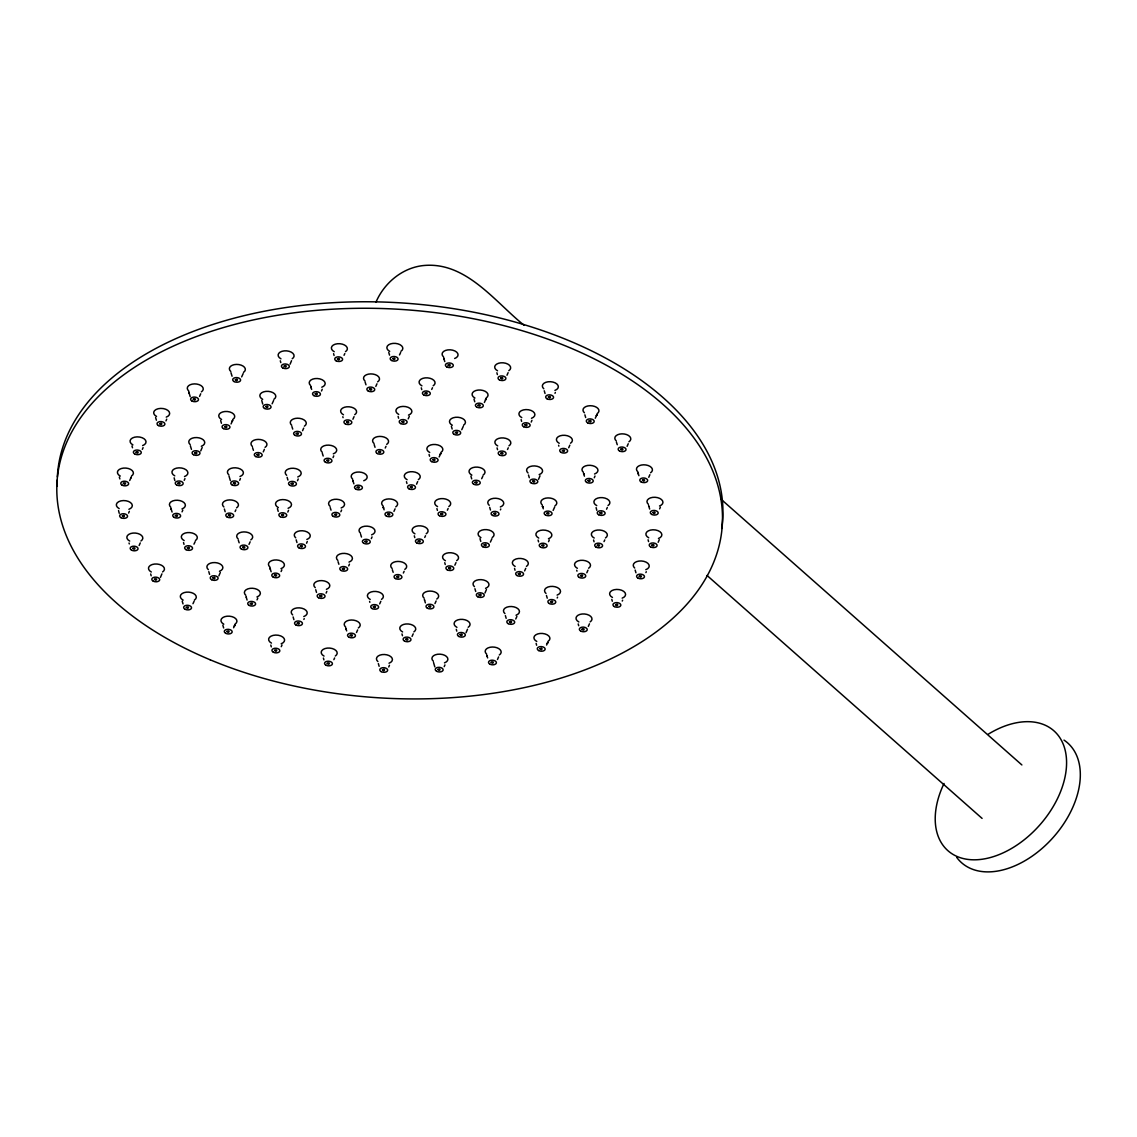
<?xml version="1.0" encoding="UTF-8"?>
<svg xmlns="http://www.w3.org/2000/svg" width="1137" height="1137" viewBox="0 0 1137 1137"><rect width="100%" height="100%" fill="white"/><g stroke="black" fill="none" stroke-linecap="round" stroke-linejoin="round"><path stroke-width="1.5" d="M200.737 450.92L202.201 447.466M160.459 577.354L161.909 573.887M290.091 364.181L291.541 360.713M218.858 575.933L220.322 572.48M466.056 632.698L467.52 629.23M484.987 592.988L486.437 589.52M538.554 479.288L540.018 475.82M129.703 480.525L130.84 477.952M142.352 449.357L143.077 447.623M128.623 513.057L129.348 511.323M165.974 420.889L166.713 419.155M139.126 545.504L140.263 542.932M199.572 396.387L200.709 393.8M184.222 480.326L184.961 478.592M241.669 376.901L243.162 373.59M231.038 423.945L232.545 420.633M239.708 480.269L240.433 478.535M272.113 403.806L273.619 400.494M263.258 451.901L264.395 449.314M249.003 544.396L250.14 541.823M302.57 430.696L303.707 428.123M321.501 390.986L322.226 389.266M297.496 480.724L298.235 478.99M287.817 512.062L288.542 510.328M333.027 457.6L333.752 455.866M352.911 419.24L354.048 416.654M306.564 543.23L307.288 541.496M375.821 386.395L376.958 383.809M340.873 511.735L341.612 510.001M326.12 593.102L326.845 591.368M348.732 565.871L349.457 564.137M408.197 418.899L409.334 416.313M371.33 538.625L372.055 536.906M393.942 511.394L395.079 508.822M356.506 632.499L357.643 629.912M416.554 484.163L417.677 481.591M379.687 603.903L380.824 601.331M439.152 456.932L440.659 453.635M461.764 429.701L463.271 426.403M484.376 402.47L485.883 399.172M388.74 666.978L389.465 665.259M506.988 375.238L508.111 372.666M412.063 636.407L413.2 633.835M434.974 603.562L436.111 600.99M454.857 565.203L455.98 562.616M531.206 422.069L531.945 420.335M490.388 542.079L491.88 538.782M444.212 666.637L444.937 664.903M568.699 447.751L569.836 445.164M524.626 570.902L525.763 568.329M553.136 510.414L554.643 507.102M497.48 659.503L498.603 656.93M595.276 418.217L596.783 414.906M515.757 618.997L516.894 616.425M594.267 477.767L595.006 476.033M627.112 446.329L628.235 443.757M586.82 572.764L587.957 570.177M588.312 626.416L589.449 623.843M648.758 477.298L649.881 474.712M658.167 542.278L659.304 539.691M182.034 511.849L182.815 510.143M193.958 544.168L195.109 541.724M192.963 603.719L194.114 601.288M235.103 511.522L235.885 509.817M344.028 355.298L344.809 353.579M233.597 627.766L234.748 625.336M257.019 599.867L257.801 598.147M281.081 571.556L281.862 569.85M399.499 354.943L400.65 352.513M281.251 646.683L282.033 644.977M303.863 619.452L304.233 618.599M385.23 448.021L386.012 446.315M431.719 389.437L432.501 387.731M333.852 659.659L334.633 657.953M403.351 573.034L404.132 571.328M424.741 537.431L425.536 535.726M447.353 510.2L448.134 508.495M481.676 478.705L482.827 476.275M507.5 449.499L508.282 447.793M500.422 509.873L500.792 509.006M554.984 393.303L555.368 392.436M548.531 541.667L549.313 539.961M557.187 597.991L557.571 597.138M546.57 645.034L547.721 642.604M606.547 509.205L607.329 507.5M604.003 541.61L604.785 539.904M659.616 508.879L660.398 507.173M622.252 601.047L622.635 600.18M645.887 572.579L646.271 571.712M375.921 302.257C384.022 283.298 401.745 268.19 422.538 265.646C465.63 260.7 494.723 301.802 524.185 325.338M721.128 499.299L1021.879 764.945M707.043 575.478L982.084 818.398M638.07 473.134L638.923 475.707M648.573 505.581L648.9 506.406M616.425 442.165L617.277 444.738M583.594 473.603L584.432 476.176M542.448 506.249L543.301 508.822M443.7 358.112L444.78 361.594M486.792 655.338L487.645 657.925M365.119 382.103L365.986 384.803M374.172 444.61L375.039 447.31M424.286 599.398L424.613 600.222M383.254 507.244L384.107 509.817M433.524 662.473L434.803 666.879M392.322 569.751L393.175 572.323M352.797 480.34L353.877 483.822M310.813 386.822L311.666 389.408M360.628 534.347L361.495 537.048M322.325 453.322L323.192 456.008M330.199 507.571L331.038 510.143M291.896 426.531L292.735 429.104M338.044 561.706L338.897 564.279M345.833 628.335L346.671 630.907M230.982 372.737L232.062 376.219M252.57 447.736L253.423 450.309M270.052 568.258L271.132 571.755M229.02 476.105L230.299 480.51M188.884 392.222L190.177 396.614M238.315 540.231L239.168 542.818M190.376 445.875L191.457 449.371M245.99 596.57L246.317 597.394M171.005 508.566L172.085 512.048M648.872 506.349L649.653 509.063M635.157 570.063L635.938 572.778M584.887 414.82L585.669 417.535M544.253 390.773L545.035 393.487M528.492 475.01L529.288 477.725M546.456 595.475L547.238 598.19M473.987 399.087L474.769 401.802M489.677 507.344L490.473 510.058M470.931 476.19L471.713 478.904M451.375 426.318L452.156 429.033M505.382 615.614L506.164 618.329M479.999 538.682L480.78 541.411M474.925 588.71L475.707 591.425M388.755 352.427L389.536 355.142M424.584 600.165L425.366 602.88M378.351 663.596L379.133 666.31M287.121 477.327L287.903 480.041M261.737 400.409L262.718 404.033M315.731 589.705L316.512 592.42M296.174 539.833L296.956 542.548M277.428 508.665L278.21 511.38M293.119 616.936L293.9 619.651M220.649 420.548L221.431 423.262M224.359 509.006L225.154 511.721M246.288 597.337L247.07 600.052M208.796 571.655L209.578 574.37M222.852 625.236L223.648 627.965M155.598 417.492L156.38 420.207M182.218 601.203L183.014 603.918M131.963 445.96L132.517 447.765M119.328 477.142L119.882 478.947M648.076 539.777L648.573 541.596M596.101 507.585L596.797 510.314M611.805 599.412L612.303 601.231M593.557 539.99L594.054 541.795M558.608 445.249L558.864 446.159M576.729 570.262L576.985 571.172M521.116 419.581L521.613 421.386M578.207 623.929L578.705 625.748M496.883 372.751L497.381 374.57M538.085 540.047L538.583 541.866M497.054 447.879L497.551 449.698M514.535 568.415L515.018 570.234M536.124 643.414L536.621 645.233M421.273 387.816L421.77 389.636M429.061 454.445L429.559 456.264M436.906 508.58L437.404 510.399M444.752 562.701L445.249 564.52M398.106 416.398L398.59 418.217M456.292 629.315L456.776 631.134M406.449 481.676L406.947 483.495M414.294 535.811L414.792 537.63M333.582 353.664L334.079 355.483M342.82 416.739L343.076 417.649M401.972 633.92L402.47 635.739M369.582 601.416L369.852 602.326M280.313 360.799L280.811 362.618M323.405 658.039L323.903 659.858M270.805 645.063L271.302 646.882M174.132 477.824L174.828 480.567M183.512 542.534L184.009 544.353M150.681 573.972L151.178 575.791M129.035 543.017L129.291 543.912M118.532 510.556L119.229 513.299M129.689 541.056A8.002 4.662 3.8 0 1 128.723 534.418A8.002 4.662 3.8 0 1 139.979 534.347A8.002 4.662 3.8 0 1 140.945 540.985M183.156 600.137A8.002 4.662 3.8 0 1 182.204 593.5A8.002 4.662 3.8 0 1 193.461 593.429A8.002 4.662 3.8 0 1 194.413 600.066M392.151 568.486A8.002 4.662 3.8 0 1 393.587 562.289A8.002 4.662 3.8 0 1 404.36 563.057A8.002 4.662 3.8 0 1 404.815 569.381M286.652 475.309A8.002 4.662 3.8 0 1 288.627 468.885A8.002 4.662 3.8 0 1 299.756 470.533A8.002 4.662 3.8 0 1 297.766 476.957M271.459 643.101A8.002 4.662 3.8 0 1 270.961 636.194A8.002 4.662 3.8 0 1 282.729 637.018A8.002 4.662 3.8 0 1 281.166 643.784M278.366 507.614A8.002 4.662 3.8 0 1 277.883 500.692A8.002 4.662 3.8 0 1 289.637 501.531A8.002 4.662 3.8 0 1 288.087 508.296M343.459 414.778A8.002 4.662 3.8 0 1 342.507 408.155A8.002 4.662 3.8 0 1 353.763 408.084A8.002 4.662 3.8 0 1 354.716 414.707M223.79 624.185A8.002 4.662 3.8 0 1 222.838 617.547A8.002 4.662 3.8 0 1 234.094 617.476A8.002 4.662 3.8 0 1 235.046 624.114M119.172 508.594A8.002 4.662 3.8 0 1 118.689 501.687A8.002 4.662 3.8 0 1 130.457 502.526A8.002 4.662 3.8 0 1 128.893 509.291M151.32 572.01A8.002 4.662 3.8 0 1 150.368 565.387A8.002 4.662 3.8 0 1 161.625 565.316A8.002 4.662 3.8 0 1 162.577 571.939M398.746 414.437A8.002 4.662 3.8 0 1 398.263 407.529A8.002 4.662 3.8 0 1 410.031 408.354A8.002 4.662 3.8 0 1 408.467 415.119M452.313 425.252A8.002 4.662 3.8 0 1 451.361 418.629A8.002 4.662 3.8 0 1 462.617 418.558A8.002 4.662 3.8 0 1 463.569 425.181M324.045 656.077A8.002 4.662 3.8 0 1 323.093 649.44A8.002 4.662 3.8 0 1 334.349 649.369A8.002 4.662 3.8 0 1 335.301 656.006M634.688 568.031A8.002 4.662 3.8 0 1 636.663 561.607A8.002 4.662 3.8 0 1 647.792 563.256A8.002 4.662 3.8 0 1 645.802 569.68M637.9 471.869A8.002 4.662 3.8 0 1 639.335 465.673A8.002 4.662 3.8 0 1 650.108 466.44A8.002 4.662 3.8 0 1 650.563 472.765M377.882 661.563A8.002 4.662 3.8 0 1 379.872 655.139A8.002 4.662 3.8 0 1 390.986 656.788A8.002 4.662 3.8 0 1 389.01 663.212M578.861 621.967A8.002 4.662 3.8 0 1 577.894 615.33A8.002 4.662 3.8 0 1 589.151 615.273A8.002 4.662 3.8 0 1 590.117 621.896M648.73 537.815A8.002 4.662 3.8 0 1 648.232 530.908A8.002 4.662 3.8 0 1 660 531.732A8.002 4.662 3.8 0 1 658.437 538.497M648.403 504.331A8.002 4.662 3.8 0 1 650.392 497.907A8.002 4.662 3.8 0 1 661.507 499.555A8.002 4.662 3.8 0 1 659.531 505.979M433.353 661.222A8.002 4.662 3.8 0 1 435.343 654.798A8.002 4.662 3.8 0 1 446.457 656.447A8.002 4.662 3.8 0 1 444.468 662.871M486.622 654.088A8.002 4.662 3.8 0 1 488.057 647.891A8.002 4.662 3.8 0 1 498.83 648.644A8.002 4.662 3.8 0 1 499.285 654.983M612.459 597.465A8.002 4.662 3.8 0 1 611.962 590.544A8.002 4.662 3.8 0 1 623.73 591.382A8.002 4.662 3.8 0 1 622.166 598.147M374.03 443.473A8.002 4.662 3.8 0 1 375.452 437.276A8.002 4.662 3.8 0 1 386.239 438.043A8.002 4.662 3.8 0 1 386.694 444.368M280.953 358.837A8.002 4.662 3.8 0 1 280 352.214A8.002 4.662 3.8 0 1 291.257 352.143A8.002 4.662 3.8 0 1 292.209 358.766M471.869 475.124A8.002 4.662 3.8 0 1 470.917 468.487A8.002 4.662 3.8 0 1 482.173 468.416A8.002 4.662 3.8 0 1 483.126 475.053M334.235 351.717A8.002 4.662 3.8 0 1 333.269 345.079A8.002 4.662 3.8 0 1 344.525 345.008A8.002 4.662 3.8 0 1 345.492 351.646M536.778 641.453A8.002 4.662 3.8 0 1 535.811 634.816A8.002 4.662 3.8 0 1 547.068 634.744A8.002 4.662 3.8 0 1 548.034 641.382M429.715 452.483A8.002 4.662 3.8 0 1 428.748 445.86A8.002 4.662 3.8 0 1 440.005 445.789A8.002 4.662 3.8 0 1 440.971 452.412M337.874 560.442A8.002 4.662 3.8 0 1 339.849 554.017A8.002 4.662 3.8 0 1 350.978 555.666A8.002 4.662 3.8 0 1 348.988 562.09M489.208 505.325A8.002 4.662 3.8 0 1 491.198 498.901A8.002 4.662 3.8 0 1 502.327 500.55A8.002 4.662 3.8 0 1 500.337 506.974M504.913 613.582A8.002 4.662 3.8 0 1 506.889 607.158A8.002 4.662 3.8 0 1 518.017 608.807A8.002 4.662 3.8 0 1 516.027 615.231M295.705 537.815A8.002 4.662 3.8 0 1 297.695 531.391A8.002 4.662 3.8 0 1 308.809 533.04A8.002 4.662 3.8 0 1 306.834 539.464M474.456 586.678A8.002 4.662 3.8 0 1 476.446 580.268A8.002 4.662 3.8 0 1 487.56 581.917A8.002 4.662 3.8 0 1 485.57 588.326M480.937 537.63A8.002 4.662 3.8 0 1 479.97 530.993A8.002 4.662 3.8 0 1 491.227 530.922A8.002 4.662 3.8 0 1 492.193 537.559M521.769 417.62A8.002 4.662 3.8 0 1 521.272 410.699A8.002 4.662 3.8 0 1 533.04 411.537A8.002 4.662 3.8 0 1 531.476 418.302M559.248 443.288A8.002 4.662 3.8 0 1 558.295 436.665A8.002 4.662 3.8 0 1 569.552 436.594A8.002 4.662 3.8 0 1 570.504 443.231M208.327 569.637A8.002 4.662 3.8 0 1 210.317 563.213A8.002 4.662 3.8 0 1 221.431 564.862A8.002 4.662 3.8 0 1 219.455 571.286M402.612 631.959A8.002 4.662 3.8 0 1 401.659 625.322A8.002 4.662 3.8 0 1 412.916 625.265A8.002 4.662 3.8 0 1 413.868 631.888M345.662 627.084A8.002 4.662 3.8 0 1 347.083 620.873A8.002 4.662 3.8 0 1 357.871 621.641A8.002 4.662 3.8 0 1 358.326 627.965M292.65 614.904A8.002 4.662 3.8 0 1 294.639 608.48A8.002 4.662 3.8 0 1 305.768 610.128A8.002 4.662 3.8 0 1 303.778 616.552M364.963 380.966A8.002 4.662 3.8 0 1 366.398 374.769A8.002 4.662 3.8 0 1 377.171 375.537A8.002 4.662 3.8 0 1 377.626 381.861M245.819 595.319A8.002 4.662 3.8 0 1 247.795 588.895A8.002 4.662 3.8 0 1 258.923 590.544A8.002 4.662 3.8 0 1 256.934 596.968M421.926 385.855A8.002 4.662 3.8 0 1 420.96 379.218A8.002 4.662 3.8 0 1 432.216 379.147A8.002 4.662 3.8 0 1 433.183 385.784M456.932 627.354A8.002 4.662 3.8 0 1 455.98 620.731A8.002 4.662 3.8 0 1 467.236 620.66A8.002 4.662 3.8 0 1 468.188 627.283M474.925 398.021A8.002 4.662 3.8 0 1 473.958 391.398A8.002 4.662 3.8 0 1 485.215 391.327A8.002 4.662 3.8 0 1 486.181 397.95M310.643 385.571A8.002 4.662 3.8 0 1 312.632 379.147A8.002 4.662 3.8 0 1 323.747 380.796A8.002 4.662 3.8 0 1 321.771 387.22M190.206 444.624A8.002 4.662 3.8 0 1 192.196 438.2A8.002 4.662 3.8 0 1 203.31 439.848A8.002 4.662 3.8 0 1 201.334 446.272M170.834 507.301A8.002 4.662 3.8 0 1 172.824 500.891A8.002 4.662 3.8 0 1 183.938 502.526A8.002 4.662 3.8 0 1 181.948 508.95M184.166 540.587A8.002 4.662 3.8 0 1 183.199 533.949A8.002 4.662 3.8 0 1 194.455 533.878A8.002 4.662 3.8 0 1 195.422 540.516M174.785 475.863A8.002 4.662 3.8 0 1 174.288 468.956A8.002 4.662 3.8 0 1 186.056 469.794A8.002 4.662 3.8 0 1 184.492 476.559M223.89 506.974A8.002 4.662 3.8 0 1 225.325 500.777A8.002 4.662 3.8 0 1 236.112 501.531A8.002 4.662 3.8 0 1 236.553 507.869M228.85 474.854A8.002 4.662 3.8 0 1 230.839 468.43A8.002 4.662 3.8 0 1 241.954 470.078A8.002 4.662 3.8 0 1 239.964 476.502M252.4 446.471A8.002 4.662 3.8 0 1 253.835 440.275A8.002 4.662 3.8 0 1 264.623 441.042A8.002 4.662 3.8 0 1 265.063 447.367M221.587 419.482A8.002 4.662 3.8 0 1 220.635 412.859A8.002 4.662 3.8 0 1 231.891 412.788A8.002 4.662 3.8 0 1 232.843 419.411M584.418 412.788A8.002 4.662 3.8 0 1 585.853 406.591A8.002 4.662 3.8 0 1 596.627 407.359A8.002 4.662 3.8 0 1 597.081 413.683M542.278 504.984A8.002 4.662 3.8 0 1 543.713 498.788A8.002 4.662 3.8 0 1 554.486 499.555A8.002 4.662 3.8 0 1 554.941 505.88M443.529 356.862A8.002 4.662 3.8 0 1 445.519 350.438A8.002 4.662 3.8 0 1 456.633 352.086A8.002 4.662 3.8 0 1 454.658 358.496M497.708 445.917A8.002 4.662 3.8 0 1 496.741 439.294A8.002 4.662 3.8 0 1 507.997 439.223A8.002 4.662 3.8 0 1 508.964 445.846M543.784 388.755A8.002 4.662 3.8 0 1 545.774 382.33A8.002 4.662 3.8 0 1 556.888 383.979A8.002 4.662 3.8 0 1 554.913 390.403M616.254 440.914A8.002 4.662 3.8 0 1 617.689 434.718A8.002 4.662 3.8 0 1 628.463 435.471A8.002 4.662 3.8 0 1 628.917 441.81M528.023 472.978A8.002 4.662 3.8 0 1 530.013 466.568A8.002 4.662 3.8 0 1 541.141 468.202A8.002 4.662 3.8 0 1 539.151 474.626M497.537 370.79A8.002 4.662 3.8 0 1 496.571 364.167A8.002 4.662 3.8 0 1 507.827 364.096A8.002 4.662 3.8 0 1 508.793 370.719M315.262 587.673A8.002 4.662 3.8 0 1 317.251 581.249A8.002 4.662 3.8 0 1 328.366 582.897A8.002 4.662 3.8 0 1 326.39 589.321M515.175 566.453A8.002 4.662 3.8 0 1 514.222 559.83A8.002 4.662 3.8 0 1 525.479 559.759A8.002 4.662 3.8 0 1 526.431 566.382M269.881 567.008A8.002 4.662 3.8 0 1 271.857 560.584A8.002 4.662 3.8 0 1 282.985 562.232A8.002 4.662 3.8 0 1 280.995 568.656M538.739 538.085A8.002 4.662 3.8 0 1 538.242 531.178A8.002 4.662 3.8 0 1 550.01 532.002A8.002 4.662 3.8 0 1 548.446 538.767M424.115 598.147A8.002 4.662 3.8 0 1 425.551 591.951A8.002 4.662 3.8 0 1 436.324 592.704A8.002 4.662 3.8 0 1 436.779 599.043M389.693 351.361A8.002 4.662 3.8 0 1 388.74 344.738A8.002 4.662 3.8 0 1 399.997 344.667A8.002 4.662 3.8 0 1 400.949 351.29M370.236 599.455A8.002 4.662 3.8 0 1 369.269 592.818A8.002 4.662 3.8 0 1 380.525 592.747A8.002 4.662 3.8 0 1 381.492 599.384M238.145 538.981A8.002 4.662 3.8 0 1 239.58 532.784A8.002 4.662 3.8 0 1 250.353 533.551A8.002 4.662 3.8 0 1 250.808 539.876M360.486 533.21A8.002 4.662 3.8 0 1 362.461 526.786A8.002 4.662 3.8 0 1 373.59 528.435A8.002 4.662 3.8 0 1 371.6 534.859M262.675 399.343A8.002 4.662 3.8 0 1 261.709 392.72A8.002 4.662 3.8 0 1 272.965 392.649A8.002 4.662 3.8 0 1 273.932 399.272M330.028 506.32A8.002 4.662 3.8 0 1 332.004 499.896A8.002 4.662 3.8 0 1 343.132 501.545A8.002 4.662 3.8 0 1 341.143 507.969M445.406 560.754A8.002 4.662 3.8 0 1 444.439 554.117A8.002 4.662 3.8 0 1 455.695 554.046A8.002 4.662 3.8 0 1 456.662 560.683M132.901 444.894A8.002 4.662 3.8 0 1 132.404 437.987A8.002 4.662 3.8 0 1 144.172 438.825A8.002 4.662 3.8 0 1 142.608 445.59M322.169 452.185A8.002 4.662 3.8 0 1 324.159 445.761A8.002 4.662 3.8 0 1 335.287 447.409A8.002 4.662 3.8 0 1 333.297 453.834M291.726 425.281A8.002 4.662 3.8 0 1 293.147 419.084A8.002 4.662 3.8 0 1 303.934 419.837A8.002 4.662 3.8 0 1 304.389 426.176M230.811 371.486A8.002 4.662 3.8 0 1 232.246 365.275A8.002 4.662 3.8 0 1 243.02 366.043A8.002 4.662 3.8 0 1 243.474 372.367M577.369 568.301A8.002 4.662 3.8 0 1 576.416 561.678A8.002 4.662 3.8 0 1 587.673 561.607A8.002 4.662 3.8 0 1 588.625 568.23M583.423 472.352A8.002 4.662 3.8 0 1 585.399 465.928A8.002 4.662 3.8 0 1 596.527 467.577A8.002 4.662 3.8 0 1 594.537 474.001M594.21 538.028A8.002 4.662 3.8 0 1 593.244 531.391A8.002 4.662 3.8 0 1 604.5 531.32A8.002 4.662 3.8 0 1 605.467 537.957M383.084 505.979A8.002 4.662 3.8 0 1 384.519 499.783A8.002 4.662 3.8 0 1 395.306 500.55A8.002 4.662 3.8 0 1 395.747 506.875M596.754 505.624A8.002 4.662 3.8 0 1 595.788 498.987A8.002 4.662 3.8 0 1 607.044 498.93A8.002 4.662 3.8 0 1 608.011 505.553M545.987 593.443A8.002 4.662 3.8 0 1 547.977 587.019A8.002 4.662 3.8 0 1 559.091 588.668A8.002 4.662 3.8 0 1 557.116 595.092M188.714 390.957A8.002 4.662 3.8 0 1 190.149 384.761A8.002 4.662 3.8 0 1 200.936 385.528A8.002 4.662 3.8 0 1 201.377 391.853M156.536 416.44A8.002 4.662 3.8 0 1 156.039 409.519A8.002 4.662 3.8 0 1 167.807 410.358A8.002 4.662 3.8 0 1 166.244 417.123M437.56 506.619A8.002 4.662 3.8 0 1 436.594 499.982A8.002 4.662 3.8 0 1 447.85 499.91A8.002 4.662 3.8 0 1 448.817 506.548M414.948 533.85A8.002 4.662 3.8 0 1 413.982 527.213A8.002 4.662 3.8 0 1 425.238 527.142A8.002 4.662 3.8 0 1 426.204 533.779M352.626 479.089A8.002 4.662 3.8 0 1 354.616 472.665A8.002 4.662 3.8 0 1 365.744 474.314A8.002 4.662 3.8 0 1 363.755 480.738M407.103 479.715A8.002 4.662 3.8 0 1 406.136 473.091A8.002 4.662 3.8 0 1 417.393 473.02A8.002 4.662 3.8 0 1 418.359 479.643M120.266 476.076A8.002 4.662 3.8 0 1 119.3 469.439A8.002 4.662 3.8 0 1 130.556 469.368A8.002 4.662 3.8 0 1 131.522 476.005M57.362 476.844A333.34 194.512 3.8 0 1 409.363 303.48A333.34 194.512 3.8 0 1 721.682 528.478M57.276 486.394A333.34 194.512 3.8 0 1 57.248 480.027M1064.005 740.116A80.002 51.819 -48.5 0 1 1051.981 838.779A80.002 51.819 -48.5 0 1 956.686 857.341M988.11 734.289A80.002 51.819 -48.5 0 1 1066.52 765.457A80.002 51.819 -48.5 0 1 982.524 859.188A80.002 51.819 -48.5 0 1 944.037 783.464M123.436 483.339C125.567 486.352 126.818 481.122 123.436 483.339M122.355 515.871C124.487 518.884 125.724 513.64 122.355 515.871M136.07 452.171C138.202 455.184 139.453 449.939 136.07 452.171M132.858 548.318C134.99 551.331 136.241 546.101 132.858 548.318M159.706 423.703C161.838 426.716 163.088 421.486 159.706 423.703M154.504 579.287C156.636 582.3 157.887 577.056 154.504 579.287M175.411 515.544C177.543 518.557 178.793 513.313 175.411 515.544M177.955 483.14C180.087 486.153 181.337 480.908 177.955 483.14M193.304 399.186C195.436 402.214 196.673 396.969 193.304 399.186M187.335 547.849C189.467 550.862 190.718 545.618 187.335 547.849M194.782 452.853C196.928 455.866 198.165 450.636 194.782 452.853M186.34 607.4C188.472 610.413 189.723 605.182 186.34 607.4M212.917 577.866C215.049 580.879 216.286 575.649 212.917 577.866M224.771 426.759C226.903 429.772 228.139 424.527 224.771 426.759M235.387 379.715C237.519 382.728 238.77 377.484 235.387 379.715M228.48 515.203C230.612 518.216 231.863 512.986 228.48 515.203M233.426 483.083C235.558 486.096 236.809 480.852 233.426 483.083M226.974 631.447C229.105 634.46 230.356 629.23 226.974 631.447M242.721 547.21C244.867 550.223 246.104 544.993 242.721 547.21M256.99 454.701C259.122 457.728 260.359 452.483 256.99 454.701M250.396 603.548C252.528 606.561 253.778 601.317 250.396 603.548M265.845 406.605C267.977 409.633 269.227 404.388 265.845 406.605M284.136 366.114C286.268 369.127 287.519 363.883 284.136 366.114M274.458 575.237C276.589 578.25 277.84 573.02 274.458 575.237M281.535 514.876C283.681 517.889 284.918 512.659 281.535 514.876M274.628 650.364C276.76 653.391 278.011 648.147 274.628 650.364M291.228 483.538C293.36 486.551 294.611 481.306 291.228 483.538M296.302 433.51C298.434 436.523 299.685 431.293 296.302 433.51M300.296 546.044C302.428 549.057 303.664 543.813 300.296 546.044M297.24 623.133C299.372 626.16 300.609 620.916 297.24 623.133M315.233 393.8C317.365 396.813 318.602 391.583 315.233 393.8M326.76 460.414C328.891 463.427 330.142 458.197 326.76 460.414M337.405 358.979C339.537 361.992 340.787 356.748 337.405 358.979M319.838 595.902C321.984 598.929 323.221 593.685 319.838 595.902M334.605 514.549C336.737 517.562 337.987 512.318 334.605 514.549M327.229 663.34C329.36 666.353 330.611 661.123 327.229 663.34M346.643 422.054C348.775 425.067 350.011 419.823 346.643 422.054M342.45 568.671C344.582 571.698 345.833 566.453 342.45 568.671M357.217 487.318C359.349 490.331 360.585 485.087 357.217 487.318M350.239 635.313C352.371 638.326 353.621 633.082 350.239 635.313M369.539 389.209C371.685 392.222 372.922 386.978 369.539 389.209M365.062 541.439C367.194 544.452 368.445 539.222 365.062 541.439M378.607 451.702C380.739 454.729 381.989 449.485 378.607 451.702M373.405 606.717C375.551 609.73 376.788 604.5 373.405 606.717M392.876 358.638C395.008 361.651 396.245 356.407 392.876 358.638M387.674 514.208C389.806 517.221 391.043 511.991 387.674 514.208M382.473 669.792C384.604 672.806 385.841 667.575 382.473 669.792M401.929 421.713C404.061 424.726 405.298 419.482 401.929 421.713M396.728 576.715C398.86 579.728 400.11 574.498 396.728 576.715M410.272 486.977C412.418 489.99 413.655 484.76 410.272 486.977M405.795 639.221C407.927 642.234 409.178 637.004 405.795 639.221M425.096 393.118C427.228 396.131 428.478 390.901 425.096 393.118M418.132 541.113C420.264 544.126 421.5 538.895 418.132 541.113M432.884 459.746C435.016 462.759 436.267 457.529 432.884 459.746M428.692 606.376C430.838 609.389 432.074 604.159 428.692 606.376M448.106 365.091C450.252 368.104 451.488 362.859 448.106 365.091M440.73 513.881C442.861 516.894 444.112 511.664 440.73 513.881M455.496 432.515C457.628 435.528 458.865 430.298 455.496 432.515M437.93 669.451C440.062 672.464 441.312 667.234 437.93 669.451M448.575 568.017C450.721 571.03 451.957 565.785 448.575 568.017M460.115 634.631C462.247 637.644 463.484 632.399 460.115 634.631M478.094 405.284C480.24 408.297 481.477 403.067 478.094 405.284M475.053 482.386C477.185 485.4 478.421 480.169 475.053 482.386M479.032 594.921C481.178 597.934 482.415 592.69 479.032 594.921M484.106 544.893C486.238 547.906 487.489 542.676 484.106 544.893M500.706 378.052C502.838 381.066 504.089 375.835 500.706 378.052M493.799 513.554C495.931 516.568 497.182 511.323 493.799 513.554M500.877 453.194C503.009 456.207 504.26 450.963 500.877 453.194M491.198 662.317C493.344 665.33 494.581 660.1 491.198 662.317M509.49 621.811C511.622 624.824 512.872 619.594 509.49 621.811M524.939 424.883C527.071 427.896 528.321 422.666 524.939 424.883M518.358 573.716C520.49 576.729 521.727 571.499 518.358 573.716M532.613 481.221C534.745 484.234 535.996 478.99 532.613 481.221M548.361 396.984C550.507 399.997 551.743 394.752 548.361 396.984M541.908 545.348C544.04 548.361 545.291 543.131 541.908 545.348M546.854 513.228C549 516.241 550.237 510.996 546.854 513.228M539.947 648.715C542.079 651.728 543.33 646.498 539.947 648.715M550.578 601.672C552.71 604.685 553.946 599.455 550.578 601.672M562.431 450.565C564.563 453.578 565.8 448.333 562.431 450.565M588.994 421.031C591.141 424.044 592.377 418.8 588.994 421.031M580.552 575.578C582.684 578.591 583.921 573.346 580.552 575.578M588 480.581C590.131 483.595 591.382 478.364 588 480.581M582.045 629.23C584.176 632.243 585.413 627.013 582.045 629.23M597.38 545.291C599.512 548.304 600.762 543.074 597.38 545.291M599.924 512.886C602.056 515.9 603.306 510.669 599.924 512.886M620.83 449.143C622.977 452.156 624.213 446.926 620.83 449.143M615.629 604.728C617.775 607.741 619.011 602.511 615.629 604.728M642.476 480.112C644.622 483.126 645.859 477.881 642.476 480.112M639.264 576.26C641.396 579.273 642.647 574.043 639.264 576.26M652.993 512.56C655.125 515.573 656.362 510.342 652.993 512.56M651.899 545.092C654.031 548.105 655.282 542.861 651.899 545.092M232.602 420.519L232.175 421.358L232.602 420.519M234.805 625.222L234.378 626.061L234.805 625.222M440.73 453.521L440.289 454.359L440.73 453.521M485.94 399.059L485.513 399.897L485.94 399.059M596.84 414.792L596.413 415.63L596.84 414.792M547.792 642.49L547.352 643.329L547.792 642.49M131.281 477.114L130.783 477.995L131.21 477.227M638.397 473.944L638.042 473.006L638.369 473.902M583.921 474.427L583.565 473.489L583.892 474.371M542.775 507.059L542.434 506.121L542.747 507.017M444.027 358.937L443.686 357.984L443.998 358.88M487.119 656.163L486.764 655.225L487.091 656.12M383.581 508.054L383.24 507.116L383.553 508.012M353.124 481.164L352.783 480.212L353.095 481.107M311.14 387.646L310.799 386.708L311.112 387.603M346.16 629.159L345.804 628.207L346.131 629.102M270.379 569.083L270.023 568.145L270.35 569.04M189.211 393.032L188.87 392.094L189.183 392.99M171.332 509.376L170.976 508.438L171.303 509.333M131.565 550.166A3.965 2.317 3.8 0 0 138.003 549.086A3.965 2.317 3.8 0 0 132.759 546.272A3.965 2.317 3.8 0 0 131.565 550.166M185.047 609.247A3.965 2.317 3.8 0 0 191.485 608.167A3.965 2.317 3.8 0 0 186.241 605.353A3.965 2.317 3.8 0 0 185.047 609.247M395.434 578.562A3.965 2.317 3.8 0 0 401.887 577.482A3.965 2.317 3.8 0 0 396.642 574.668A3.965 2.317 3.8 0 0 395.434 578.562M289.935 485.385A3.965 2.317 3.8 0 0 296.387 484.291A3.965 2.317 3.8 0 0 291.143 481.477A3.965 2.317 3.8 0 0 289.935 485.385M273.335 652.212A3.965 2.317 3.8 0 0 279.787 651.131A3.965 2.317 3.8 0 0 274.543 648.317A3.965 2.317 3.8 0 0 273.335 652.212M280.242 516.724A3.965 2.317 3.8 0 0 286.695 515.644A3.965 2.317 3.8 0 0 281.45 512.83A3.965 2.317 3.8 0 0 280.242 516.724M345.335 423.902A3.965 2.317 3.8 0 0 351.788 422.822A3.965 2.317 3.8 0 0 346.543 419.994A3.965 2.317 3.8 0 0 345.335 423.902M225.68 633.295A3.965 2.317 3.8 0 0 232.119 632.215A3.965 2.317 3.8 0 0 226.874 629.401A3.965 2.317 3.8 0 0 225.68 633.295M121.048 517.719A3.965 2.317 3.8 0 0 127.5 516.639A3.965 2.317 3.8 0 0 122.256 513.81A3.965 2.317 3.8 0 0 121.048 517.719M153.211 581.135A3.965 2.317 3.8 0 0 159.649 580.055A3.965 2.317 3.8 0 0 154.405 577.226A3.965 2.317 3.8 0 0 153.211 581.135M400.622 423.561A3.965 2.317 3.8 0 0 407.074 422.467A3.965 2.317 3.8 0 0 401.83 419.652A3.965 2.317 3.8 0 0 400.622 423.561M454.189 434.362A3.965 2.317 3.8 0 0 460.641 433.282A3.965 2.317 3.8 0 0 455.397 430.468A3.965 2.317 3.8 0 0 454.189 434.362M325.935 665.188A3.965 2.317 3.8 0 0 332.374 664.107A3.965 2.317 3.8 0 0 327.129 661.293A3.965 2.317 3.8 0 0 325.935 665.188M637.971 578.108A3.965 2.317 3.8 0 0 644.423 577.027A3.965 2.317 3.8 0 0 639.179 574.213A3.965 2.317 3.8 0 0 637.971 578.108M641.183 481.96A3.965 2.317 3.8 0 0 647.635 480.866A3.965 2.317 3.8 0 0 642.391 478.052A3.965 2.317 3.8 0 0 641.183 481.96M381.165 671.64A3.965 2.317 3.8 0 0 387.618 670.56A3.965 2.317 3.8 0 0 382.373 667.746A3.965 2.317 3.8 0 0 381.165 671.64M580.737 631.078A3.965 2.317 3.8 0 0 587.189 629.997A3.965 2.317 3.8 0 0 581.945 627.183A3.965 2.317 3.8 0 0 580.737 631.078M650.606 546.925A3.965 2.317 3.8 0 0 657.058 545.845A3.965 2.317 3.8 0 0 651.814 543.031A3.965 2.317 3.8 0 0 650.606 546.925M651.686 514.407A3.965 2.317 3.8 0 0 658.138 513.327A3.965 2.317 3.8 0 0 652.894 510.513A3.965 2.317 3.8 0 0 651.686 514.407M436.636 671.299A3.965 2.317 3.8 0 0 443.089 670.219A3.965 2.317 3.8 0 0 437.844 667.405A3.965 2.317 3.8 0 0 436.636 671.299M489.905 664.164A3.965 2.317 3.8 0 0 496.357 663.084A3.965 2.317 3.8 0 0 491.113 660.27A3.965 2.317 3.8 0 0 489.905 664.164M614.335 606.575A3.965 2.317 3.8 0 0 620.788 605.495A3.965 2.317 3.8 0 0 615.543 602.681A3.965 2.317 3.8 0 0 614.335 606.575M377.313 453.549A3.965 2.317 3.8 0 0 383.766 452.469A3.965 2.317 3.8 0 0 378.522 449.655A3.965 2.317 3.8 0 0 377.313 453.549M282.843 367.962A3.965 2.317 3.8 0 0 289.281 366.867A3.965 2.317 3.8 0 0 284.037 364.053A3.965 2.317 3.8 0 0 282.843 367.962M473.745 484.234A3.965 2.317 3.8 0 0 480.198 483.154A3.965 2.317 3.8 0 0 474.953 480.34A3.965 2.317 3.8 0 0 473.745 484.234M336.111 360.827A3.965 2.317 3.8 0 0 342.564 359.747A3.965 2.317 3.8 0 0 337.319 356.933A3.965 2.317 3.8 0 0 336.111 360.827M538.654 650.563A3.965 2.317 3.8 0 0 545.106 649.483A3.965 2.317 3.8 0 0 539.862 646.669A3.965 2.317 3.8 0 0 538.654 650.563M431.591 461.594A3.965 2.317 3.8 0 0 438.043 460.513A3.965 2.317 3.8 0 0 432.799 457.699A3.965 2.317 3.8 0 0 431.591 461.594M341.157 570.518A3.965 2.317 3.8 0 0 347.609 569.438A3.965 2.317 3.8 0 0 342.365 566.624A3.965 2.317 3.8 0 0 341.157 570.518M492.506 515.402A3.965 2.317 3.8 0 0 498.944 514.322A3.965 2.317 3.8 0 0 493.7 511.494A3.965 2.317 3.8 0 0 492.506 515.402M508.196 623.659A3.965 2.317 3.8 0 0 514.649 622.579A3.965 2.317 3.8 0 0 509.404 619.764A3.965 2.317 3.8 0 0 508.196 623.659M298.988 547.892A3.965 2.317 3.8 0 0 305.441 546.798A3.965 2.317 3.8 0 0 300.196 543.983A3.965 2.317 3.8 0 0 298.988 547.892M477.739 596.769A3.965 2.317 3.8 0 0 484.191 595.674A3.965 2.317 3.8 0 0 478.947 592.86A3.965 2.317 3.8 0 0 477.739 596.769M482.813 546.741A3.965 2.317 3.8 0 0 489.265 545.661A3.965 2.317 3.8 0 0 484.021 542.846A3.965 2.317 3.8 0 0 482.813 546.741M523.645 426.73A3.965 2.317 3.8 0 0 530.098 425.65A3.965 2.317 3.8 0 0 524.853 422.836A3.965 2.317 3.8 0 0 523.645 426.73M561.124 452.412A3.965 2.317 3.8 0 0 567.576 451.332A3.965 2.317 3.8 0 0 562.332 448.504A3.965 2.317 3.8 0 0 561.124 452.412M211.61 579.714A3.965 2.317 3.8 0 0 218.062 578.634A3.965 2.317 3.8 0 0 212.818 575.819A3.965 2.317 3.8 0 0 211.61 579.714M404.502 641.069A3.965 2.317 3.8 0 0 410.94 639.989A3.965 2.317 3.8 0 0 405.696 637.175A3.965 2.317 3.8 0 0 404.502 641.069M348.945 637.161A3.965 2.317 3.8 0 0 355.398 636.066A3.965 2.317 3.8 0 0 350.153 633.252A3.965 2.317 3.8 0 0 348.945 637.161M295.933 624.98A3.965 2.317 3.8 0 0 302.385 623.9A3.965 2.317 3.8 0 0 297.141 621.086A3.965 2.317 3.8 0 0 295.933 624.98M368.246 391.043A3.965 2.317 3.8 0 0 374.698 389.963A3.965 2.317 3.8 0 0 369.454 387.148A3.965 2.317 3.8 0 0 368.246 391.043M249.102 605.396A3.965 2.317 3.8 0 0 255.555 604.315A3.965 2.317 3.8 0 0 250.311 601.501A3.965 2.317 3.8 0 0 249.102 605.396M423.803 394.965A3.965 2.317 3.8 0 0 430.255 393.885A3.965 2.317 3.8 0 0 425.011 391.071A3.965 2.317 3.8 0 0 423.803 394.965M458.808 636.464A3.965 2.317 3.8 0 0 465.26 635.384A3.965 2.317 3.8 0 0 460.016 632.57A3.965 2.317 3.8 0 0 458.808 636.464M476.801 407.131A3.965 2.317 3.8 0 0 483.253 406.051A3.965 2.317 3.8 0 0 478.009 403.237A3.965 2.317 3.8 0 0 476.801 407.131M313.926 395.648A3.965 2.317 3.8 0 0 320.378 394.567A3.965 2.317 3.8 0 0 315.134 391.753A3.965 2.317 3.8 0 0 313.926 395.648M193.489 454.701A3.965 2.317 3.8 0 0 199.941 453.62A3.965 2.317 3.8 0 0 194.697 450.806A3.965 2.317 3.8 0 0 193.489 454.701M174.117 517.378A3.965 2.317 3.8 0 0 180.57 516.297A3.965 2.317 3.8 0 0 175.325 513.483A3.965 2.317 3.8 0 0 174.117 517.378M186.042 549.697A3.965 2.317 3.8 0 0 192.494 548.617A3.965 2.317 3.8 0 0 187.25 545.803A3.965 2.317 3.8 0 0 186.042 549.697M176.661 484.987A3.965 2.317 3.8 0 0 183.114 483.907A3.965 2.317 3.8 0 0 177.869 481.079A3.965 2.317 3.8 0 0 176.661 484.987M227.187 517.051A3.965 2.317 3.8 0 0 233.625 515.971A3.965 2.317 3.8 0 0 228.381 513.157A3.965 2.317 3.8 0 0 227.187 517.051M232.133 484.93A3.965 2.317 3.8 0 0 238.585 483.836A3.965 2.317 3.8 0 0 233.341 481.022A3.965 2.317 3.8 0 0 232.133 484.93M255.683 456.548A3.965 2.317 3.8 0 0 262.135 455.468A3.965 2.317 3.8 0 0 256.891 452.654A3.965 2.317 3.8 0 0 255.683 456.548M223.463 428.606A3.965 2.317 3.8 0 0 229.916 427.512A3.965 2.317 3.8 0 0 224.671 424.698A3.965 2.317 3.8 0 0 223.463 428.606M587.701 422.879A3.965 2.317 3.8 0 0 594.154 421.784A3.965 2.317 3.8 0 0 588.909 418.97A3.965 2.317 3.8 0 0 587.701 422.879M545.561 515.075A3.965 2.317 3.8 0 0 552.013 513.981A3.965 2.317 3.8 0 0 546.769 511.167A3.965 2.317 3.8 0 0 545.561 515.075M446.813 366.938A3.965 2.317 3.8 0 0 453.265 365.844A3.965 2.317 3.8 0 0 448.021 363.03A3.965 2.317 3.8 0 0 446.813 366.938M499.584 455.027A3.965 2.317 3.8 0 0 506.036 453.947A3.965 2.317 3.8 0 0 500.792 451.133A3.965 2.317 3.8 0 0 499.584 455.027M547.068 398.831A3.965 2.317 3.8 0 0 553.52 397.737A3.965 2.317 3.8 0 0 548.276 394.923A3.965 2.317 3.8 0 0 547.068 398.831M619.537 450.991A3.965 2.317 3.8 0 0 625.99 449.911A3.965 2.317 3.8 0 0 620.745 447.097A3.965 2.317 3.8 0 0 619.537 450.991M531.32 483.054A3.965 2.317 3.8 0 0 537.758 481.974A3.965 2.317 3.8 0 0 532.514 479.16A3.965 2.317 3.8 0 0 531.32 483.054M499.413 379.9A3.965 2.317 3.8 0 0 505.866 378.82A3.965 2.317 3.8 0 0 500.621 376.006A3.965 2.317 3.8 0 0 499.413 379.9M318.545 597.749A3.965 2.317 3.8 0 0 324.997 596.669A3.965 2.317 3.8 0 0 319.753 593.855A3.965 2.317 3.8 0 0 318.545 597.749M517.051 575.564A3.965 2.317 3.8 0 0 523.503 574.483A3.965 2.317 3.8 0 0 518.259 571.669A3.965 2.317 3.8 0 0 517.051 575.564M273.164 577.084A3.965 2.317 3.8 0 0 279.617 576.004A3.965 2.317 3.8 0 0 274.372 573.19A3.965 2.317 3.8 0 0 273.164 577.084M540.615 547.195A3.965 2.317 3.8 0 0 547.068 546.115A3.965 2.317 3.8 0 0 541.823 543.301A3.965 2.317 3.8 0 0 540.615 547.195M427.398 608.224A3.965 2.317 3.8 0 0 433.851 607.144A3.965 2.317 3.8 0 0 428.606 604.33A3.965 2.317 3.8 0 0 427.398 608.224M391.569 360.486A3.965 2.317 3.8 0 0 398.021 359.391A3.965 2.317 3.8 0 0 392.777 356.577A3.965 2.317 3.8 0 0 391.569 360.486M372.112 608.565A3.965 2.317 3.8 0 0 378.564 607.485A3.965 2.317 3.8 0 0 373.32 604.671A3.965 2.317 3.8 0 0 372.112 608.565M241.428 549.057A3.965 2.317 3.8 0 0 247.88 547.977A3.965 2.317 3.8 0 0 242.636 545.163A3.965 2.317 3.8 0 0 241.428 549.057M363.769 543.287A3.965 2.317 3.8 0 0 370.207 542.207A3.965 2.317 3.8 0 0 364.963 539.393A3.965 2.317 3.8 0 0 363.769 543.287M264.551 408.453A3.965 2.317 3.8 0 0 271.004 407.373A3.965 2.317 3.8 0 0 265.76 404.559A3.965 2.317 3.8 0 0 264.551 408.453M333.312 516.397A3.965 2.317 3.8 0 0 339.764 515.303A3.965 2.317 3.8 0 0 334.52 512.489A3.965 2.317 3.8 0 0 333.312 516.397M447.282 569.864A3.965 2.317 3.8 0 0 453.734 568.784A3.965 2.317 3.8 0 0 448.49 565.97A3.965 2.317 3.8 0 0 447.282 569.864M134.777 454.018A3.965 2.317 3.8 0 0 141.23 452.924A3.965 2.317 3.8 0 0 135.985 450.11A3.965 2.317 3.8 0 0 134.777 454.018M325.466 462.262A3.965 2.317 3.8 0 0 331.905 461.181A3.965 2.317 3.8 0 0 326.66 458.367A3.965 2.317 3.8 0 0 325.466 462.262M295.009 435.357A3.965 2.317 3.8 0 0 301.447 434.277A3.965 2.317 3.8 0 0 296.203 431.463A3.965 2.317 3.8 0 0 295.009 435.357M234.094 381.563A3.965 2.317 3.8 0 0 240.547 380.469A3.965 2.317 3.8 0 0 235.302 377.655A3.965 2.317 3.8 0 0 234.094 381.563M579.245 577.425A3.965 2.317 3.8 0 0 585.697 576.331A3.965 2.317 3.8 0 0 580.453 573.517A3.965 2.317 3.8 0 0 579.245 577.425M586.706 482.429A3.965 2.317 3.8 0 0 593.159 481.349A3.965 2.317 3.8 0 0 587.914 478.535A3.965 2.317 3.8 0 0 586.706 482.429M596.086 547.139A3.965 2.317 3.8 0 0 602.539 546.058A3.965 2.317 3.8 0 0 597.295 543.244A3.965 2.317 3.8 0 0 596.086 547.139M386.367 516.056A3.965 2.317 3.8 0 0 392.819 514.976A3.965 2.317 3.8 0 0 387.575 512.162A3.965 2.317 3.8 0 0 386.367 516.056M598.63 514.734A3.965 2.317 3.8 0 0 605.083 513.654A3.965 2.317 3.8 0 0 599.839 510.84A3.965 2.317 3.8 0 0 598.63 514.734M549.27 603.52A3.965 2.317 3.8 0 0 555.723 602.439A3.965 2.317 3.8 0 0 550.479 599.625A3.965 2.317 3.8 0 0 549.27 603.52M191.997 401.034A3.965 2.317 3.8 0 0 198.449 399.954A3.965 2.317 3.8 0 0 193.205 397.14A3.965 2.317 3.8 0 0 191.997 401.034M158.413 425.551A3.965 2.317 3.8 0 0 164.851 424.471A3.965 2.317 3.8 0 0 159.606 421.656A3.965 2.317 3.8 0 0 158.413 425.551M439.436 515.729A3.965 2.317 3.8 0 0 445.889 514.649A3.965 2.317 3.8 0 0 440.644 511.835A3.965 2.317 3.8 0 0 439.436 515.729M416.824 542.96A3.965 2.317 3.8 0 0 423.277 541.88A3.965 2.317 3.8 0 0 418.032 539.066A3.965 2.317 3.8 0 0 416.824 542.96M355.909 489.166A3.965 2.317 3.8 0 0 362.362 488.071A3.965 2.317 3.8 0 0 357.117 485.257A3.965 2.317 3.8 0 0 355.909 489.166M408.979 488.825A3.965 2.317 3.8 0 0 415.431 487.745A3.965 2.317 3.8 0 0 410.187 484.93A3.965 2.317 3.8 0 0 408.979 488.825M122.142 485.186A3.965 2.317 3.8 0 0 128.595 484.106A3.965 2.317 3.8 0 0 123.35 481.292A3.965 2.317 3.8 0 0 122.142 485.186M210.217 659.815A333.34 194.512 3.8 0 0 722.151 527.042A333.34 194.512 3.8 0 0 236.567 323.931A333.34 194.512 3.8 0 0 210.217 659.815"/></g></svg>
